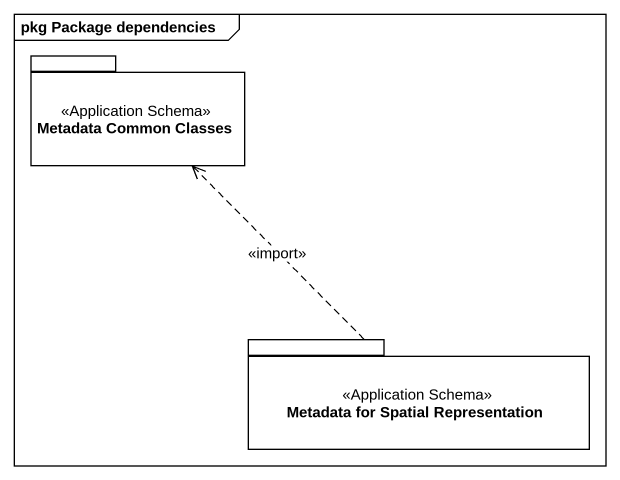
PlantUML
@startuml
mainframe pkg Package dependencies
package "Metadata Common Classes" as Metadata_Common_Classes <<Application Schema>> {
}
package "Metadata for Spatial Representation" as Metadata_for_Spatial <<Application Schema>> {
}
Metadata_for_Spatial .up.> Metadata_Common_Classes : <<import>>
@enduml
